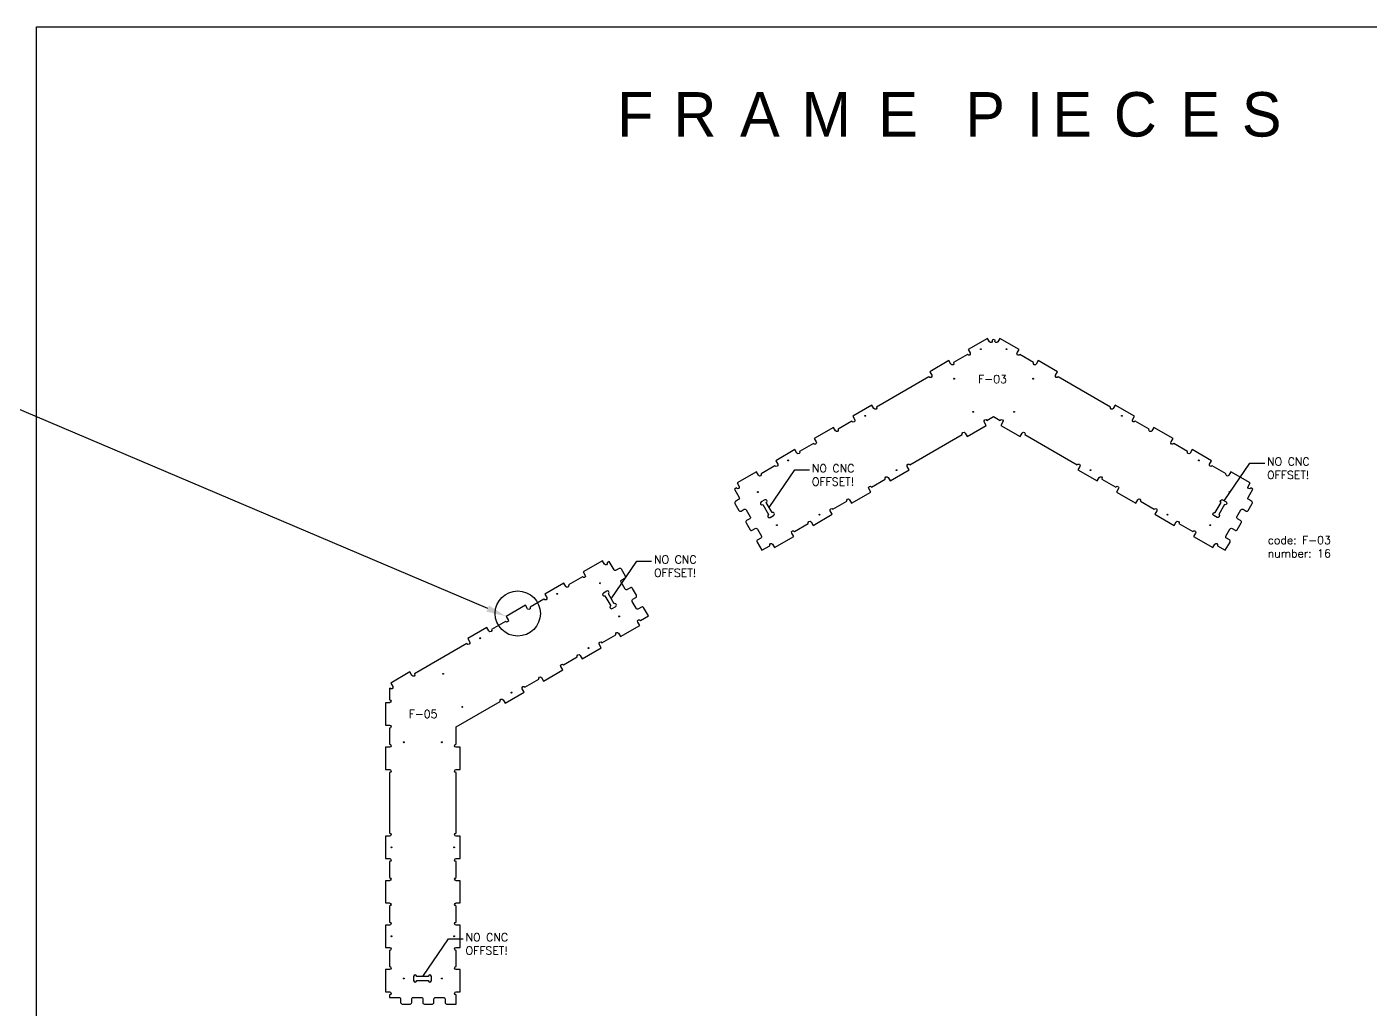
# Model space of a CAD drawing. Header units: millimetres. Extents: x -2063935 to 28085, y -14264 to 11271.
# Drawn here: x -16745 to -10702, y 4695 to 9112 of the extents above; entities that cross this region are included whole.
import ezdxf
from ezdxf import colors
from ezdxf.entities.mleader import LeaderData, LeaderLine
from ezdxf.math import Vec2, Vec3

# ---------------------------------------------------------------- set-up
doc = ezdxf.new("R2010")
doc.units = ezdxf.units.MM
for name, color, linetype in [('ATTENTION', 30, 'Continuous'), ('codes', 1, 'Continuous'), ('collection', 9, 'Continuous'), ('dimensions', 4, 'Continuous'), ('drill holes d4mm x 50mm screws', 3, 'Continuous'), ('text', 4, 'Continuous')]:
    doc.layers.add(name, color=color, linetype=linetype)
doc.styles.get("Standard").update_dxf_attribs({"font": 'romans.shx'})

# ---------------------------------------------------------------- blocks, each defined once
blk = doc.blocks.new('NO_CNC-OFFSET')
at = {"layer": 'dimensions'}
blk.add_lwpolyline([(0, 0), (115.3, 169.6), (181.6, 169.6)], dxfattribs=at)
at = {"layer": 'dimensions', "insert": (192.4, 194.8), "char_height": 36, "attachment_point": 1}
blk.add_mtext_dynamic_manual_height_columns('NO CNC \\POFFSET!', width=972.986, gutter_width=1, heights=[0], dxfattribs=at)

msp = doc.modelspace()

# ---------------------------------------------------------------- linework, layer by layer
at = {"color": 2}
for points in [[(-11588.29017, 7261.43161), (-11674.89271, 7311.43161), (-11683.89271, 7295.84315, -1), (-11696.01707, 7302.84315), (-11758.3709, 7338.84315, -1), (-11770.49525, 7345.84315), (-11761.49525, 7361.43161), (-11848.0978, 7411.43161), (-11857.0978, 7395.84315, -1), (-11869.22215, 7402.84315), (-12104.78106, 7538.84315, -1), (-12116.90542, 7545.84315), (-12107.90542, 7561.43161), (-12194.50796, 7611.43161), (-12203.50796, 7595.84315, -1), (-12215.63231, 7602.84315), (-12277.98614, 7638.84315, -1), (-12290.1105, 7645.84315), (-12281.1105, 7661.43161), (-12367.71304, 7711.43161), (-12376.71304, 7695.84315, -1), (-12388.83739, 7702.84315), (-12395.61414, 7706.75571), (-12402.39088, 7702.84315, -1), (-12414.51523, 7695.84315), (-12423.51523, 7711.43161), (-12510.11777, 7661.43161), (-12501.11777, 7645.84315, -1), (-12513.24213, 7638.84315), (-12575.59596, 7602.84315, -1), (-12587.72031, 7595.84315), (-12596.72031, 7611.43161), (-12683.32285, 7561.43161), (-12674.32285, 7545.84315, -1), (-12686.44721, 7538.84315), (-12922.00612, 7402.84315, -1), (-12934.13048, 7395.84315), (-12943.13048, 7411.43161), (-13029.73302, 7361.43161), (-13020.73302, 7345.84315, -1), (-13032.85737, 7338.84315), (-13095.2112, 7302.84315, -1), (-13107.33556, 7295.84315), (-13116.33556, 7311.43161), (-13202.9381, 7261.43161), (-13193.9381, 7245.84315, -1), (-13206.06245, 7238.84315), (-13268.41628, 7202.84315, -1), (-13280.54064, 7195.84315), (-13289.54064, 7211.43161), (-13376.14318, 7161.43161), (-13367.14318, 7145.84315, -1), (-13379.26753, 7138.84315), (-13441.62136, 7102.84315, -1), (-13453.74572, 7095.84315), (-13462.74572, 7111.43161), (-13549.34826, 7061.43161), (-13540.34826, 7045.84315, -1), (-13552.47261, 7038.84315), (-13561.99889, 7033.34315), (-13540.49889, 6996.10406, -0.4142135624), (-13543.06107, 6986.54188), (-13556.91748, 6978.54188, 0.4142135624), (-13559.47966, 6968.97971), (-13541.47966, 6937.80279, 0.4142135624), (-13531.91748, 6935.24061), (-13518.06107, 6943.24061, -0.4142135624), (-13508.49889, 6940.67844), (-13490.49889, 6909.50152, -0.4142135624), (-13493.06107, 6899.93934), (-13506.91748, 6891.93934, 0.4142135624), (-13509.47966, 6882.37717), (-13491.47966, 6851.20025, 0.4142135624), (-13481.91748, 6848.63807), (-13468.06107, 6856.63807, -0.4142135624), (-13458.49889, 6854.0759), (-13440.49889, 6822.89898, -0.4142135624), (-13443.06107, 6813.3368), (-13456.91748, 6805.3368, 0.4142135624), (-13459.47966, 6795.77462), (-13437.97966, 6758.53553), (-13402.47261, 6779.03553, -1), (-13390.34826, 6786.03553), (-13381.34826, 6770.44708), (-13294.74572, 6820.44708), (-13303.74572, 6836.03553, -1), (-13291.62136, 6843.03553), (-13229.26753, 6879.03553, -1), (-13217.14318, 6886.03553), (-13208.14318, 6870.44708), (-13121.54064, 6920.44708), (-13130.54064, 6936.03553, -1), (-13118.41628, 6943.03553), (-13056.06245, 6979.03553, -1), (-13043.9381, 6986.03553), (-13034.9381, 6970.44708), (-12948.33556, 7020.44708), (-12957.33556, 7036.03553, -1), (-12945.2112, 7043.03553), (-12882.85737, 7079.03553, -1), (-12870.73302, 7086.03553), (-12861.73302, 7070.44708), (-12775.13048, 7120.44708), (-12784.13048, 7136.03553, -1), (-12772.00612, 7143.03553), (-12536.44721, 7279.03553, -1), (-12524.32285, 7286.03553), (-12515.32285, 7270.44708), (-12428.72031, 7320.44708), (-12437.72031, 7336.03553, -1), (-12425.59596, 7343.03553), (-12395.61414, 7360.34555), (-12365.63231, 7343.03553, -1), (-12353.50796, 7336.03553), (-12362.50796, 7320.44708), (-12275.90542, 7270.44708), (-12266.90542, 7286.03553, -1), (-12254.78106, 7279.03553), (-12019.22215, 7143.03553, -1), (-12007.0978, 7136.03553), (-12016.0978, 7120.44708), (-11929.49525, 7070.44708), (-11920.49525, 7086.03553, -1), (-11908.3709, 7079.03553), (-11846.01707, 7043.03553, -1), (-11833.89271, 7036.03553), (-11842.89271, 7020.44708), (-11756.29017, 6970.44708), (-11747.29017, 6986.03553, -1), (-11735.16582, 6979.03553), (-11672.81199, 6943.03553, -1), (-11660.68763, 6936.03553), (-11669.68763, 6920.44708), (-11583.08509, 6870.44708), (-11574.08509, 6886.03553, -1), (-11561.96074, 6879.03553), (-11499.60691, 6843.03553, -1), (-11487.48255, 6836.03553), (-11496.48255, 6820.44708), (-11409.88001, 6770.44708), (-11400.88001, 6786.03553, -1), (-11388.75566, 6779.03553), (-11353.24862, 6758.53553), (-11331.74862, 6795.77462, 0.4142135624), (-11334.31079, 6805.3368), (-11348.1672, 6813.3368, -0.4142135624), (-11350.72938, 6822.89898), (-11332.72938, 6854.0759, -0.4142135624), (-11323.1672, 6856.63807), (-11309.31079, 6848.63807, 0.4142135624), (-11299.74862, 6851.20025), (-11281.74862, 6882.37717, 0.4142135624), (-11284.31079, 6891.93934), (-11298.1672, 6899.93934, -0.4142135624), (-11300.72938, 6909.50152), (-11282.72938, 6940.67844, -0.4142135624), (-11273.1672, 6943.24061), (-11259.31079, 6935.24061, 0.4142135624), (-11249.74862, 6937.80279), (-11231.74862, 6968.97971, 0.4142135624), (-11234.31079, 6978.54188), (-11248.1672, 6986.54188, -0.4142135624), (-11250.72938, 6996.10406), (-11229.22938, 7033.34315), (-11238.75566, 7038.84315, -1), (-11250.88001, 7045.84315), (-11241.88001, 7061.43161), (-11328.48255, 7111.43161), (-11337.48255, 7095.84315, -1), (-11349.60691, 7102.84315), (-11411.96074, 7138.84315, -1), (-11424.08509, 7145.84315), (-11415.08509, 7161.43161), (-11501.68763, 7211.43161), (-11510.68763, 7195.84315, -1), (-11522.81199, 7202.84315), (-11585.16582, 7238.84315, -1), (-11597.29017, 7245.84315), (-11588.29017, 7261.43161)], [(-15131.61414, 5172.92029), (-15113.61414, 5172.92029, -1), (-15113.61414, 5158.92029), (-15113.61414, 5086.92029, -1), (-15113.61414, 5072.92029), (-15131.61414, 5072.92029), (-15131.61414, 4972.92029), (-15113.61414, 4972.92029, -1), (-15113.61414, 4958.92029), (-15113.61414, 4886.92029, -1), (-15113.61414, 4872.92029), (-15131.61414, 4872.92029), (-15131.61414, 4772.92029), (-15113.61414, 4772.92029, -1), (-15113.61414, 4758.92029), (-15113.61414, 4747.92029), (-15070.61414, 4747.92029, -0.4142135624), (-15063.61414, 4740.92029), (-15063.61414, 4724.92029, 0.4142135624), (-15056.61414, 4717.92029), (-15020.61414, 4717.92029, 0.4142135624), (-15013.61414, 4724.92029), (-15013.61414, 4740.92029, -0.4142135624), (-15006.61414, 4747.92029), (-14970.61414, 4747.92029, -0.4142135624), (-14963.61414, 4740.92029), (-14963.61414, 4724.92029, 0.4142135624), (-14956.61414, 4717.92029), (-14920.61414, 4717.92029, 0.4142135624), (-14913.61414, 4724.92029), (-14913.61414, 4740.92029, -0.4142135624), (-14906.61414, 4747.92029), (-14870.61414, 4747.92029, -0.4142135624), (-14863.61414, 4740.92029), (-14863.61414, 4724.92029, 0.4142135624), (-14856.61414, 4717.92029), (-14813.61414, 4717.92029), (-14813.61414, 4758.92029, -1), (-14813.61414, 4772.92029), (-14795.61414, 4772.92029), (-14795.61414, 4872.92029), (-14813.61414, 4872.92029, -1), (-14813.61414, 4886.92029), (-14813.61414, 4958.92029, -1), (-14813.61414, 4972.92029), (-14795.61414, 4972.92029), (-14795.61414, 5072.92029), (-14813.61414, 5072.92029, -1), (-14813.61414, 5086.92029), (-14813.61414, 5158.92029, -1), (-14813.61414, 5172.92029), (-14795.61414, 5172.92029), (-14795.61414, 5272.92029), (-14813.61414, 5272.92029, -1), (-14813.61414, 5286.92029), (-14813.61414, 5358.92029, -1), (-14813.61414, 5372.92029), (-14795.61414, 5372.92029), (-14795.61414, 5472.92029), (-14813.61414, 5472.92029, -1), (-14813.61414, 5486.92029), (-14813.61414, 5758.92029, -1), (-14813.61414, 5772.92029), (-14795.61414, 5772.92029), (-14795.61414, 5872.92029), (-14813.61414, 5872.92029, -1), (-14813.61414, 5886.92029), (-14813.61414, 5964.3126), (-14614.90818, 6079.03553, -1), (-14602.78382, 6086.03553), (-14593.78382, 6070.44708), (-14507.18128, 6120.44708), (-14516.18128, 6136.03553, -1), (-14504.05693, 6143.03553), (-14441.7031, 6179.03553, -1), (-14429.57874, 6186.03553), (-14420.57874, 6170.44708), (-14333.9762, 6220.44708), (-14342.9762, 6236.03553, -1), (-14330.85185, 6243.03553), (-14268.49802, 6279.03553, -1), (-14256.37366, 6286.03553), (-14247.37366, 6270.44708), (-14160.77112, 6320.44708), (-14169.77112, 6336.03553, -1), (-14157.64677, 6343.03553), (-14095.29294, 6379.03553, -1), (-14083.16858, 6386.03553), (-14074.16858, 6370.44708), (-13987.56604, 6420.44708), (-13996.56604, 6436.03553, -1), (-13984.44168, 6443.03553), (-13948.93464, 6463.53553), (-13970.43464, 6500.77462, 0.4142135624), (-13979.99682, 6503.3368), (-13993.85323, 6495.3368, -0.4142135624), (-14003.41541, 6497.89898), (-14021.41541, 6529.0759, -0.4142135624), (-14018.85323, 6538.63807), (-14004.99682, 6546.63807, 0.4142135624), (-14002.43464, 6556.20025), (-14020.43464, 6587.37717, 0.4142135624), (-14029.99682, 6589.93934), (-14043.85323, 6581.93934, -0.4142135624), (-14053.41541, 6584.50152), (-14071.41541, 6615.67844, -0.4142135624), (-14068.85323, 6625.24061), (-14054.99682, 6633.24061, 0.4142135624), (-14052.43464, 6642.80279), (-14070.43464, 6673.97971, 0.4142135624), (-14079.99682, 6676.54188), (-14093.85323, 6668.54188, -0.4142135624), (-14103.41541, 6671.10406), (-14124.91541, 6708.34315), (-14134.44168, 6702.84315, -1), (-14146.56604, 6695.84315), (-14155.56604, 6711.43161), (-14242.16858, 6661.43161), (-14233.16858, 6645.84315, -1), (-14245.29294, 6638.84315), (-14307.64677, 6602.84315, -1), (-14319.77112, 6595.84315), (-14328.77112, 6611.43161), (-14415.37366, 6561.43161), (-14406.37366, 6545.84315, -1), (-14418.49802, 6538.84315), (-14480.85185, 6502.84315, -1), (-14492.9762, 6495.84315), (-14501.9762, 6511.43161), (-14588.57874, 6461.43161), (-14579.57874, 6445.84315, -1), (-14591.7031, 6438.84315), (-14654.05693, 6402.84315, -1), (-14666.18128, 6395.84315), (-14675.18128, 6411.43161), (-14761.78382, 6361.43161), (-14752.78382, 6345.84315, -1), (-14764.90818, 6338.84315), (-15000.46709, 6202.84315, -1), (-15012.59144, 6195.84315), (-15021.59144, 6211.43161), (-15108.19398, 6161.43161), (-15099.19398, 6145.84315, -1), (-15111.31834, 6138.84315), (-15113.61414, 6137.51768), (-15113.61414, 6086.92029, -1), (-15113.61414, 6072.92029), (-15131.61414, 6072.92029), (-15131.61414, 5972.92029), (-15113.61414, 5972.92029, -1), (-15113.61414, 5958.92029), (-15113.61414, 5886.92029, -1), (-15113.61414, 5872.92029), (-15131.61414, 5872.92029), (-15131.61414, 5772.92029), (-15113.61414, 5772.92029, -1), (-15113.61414, 5758.92029), (-15113.61414, 5486.92029, -1), (-15113.61414, 5472.92029), (-15131.61414, 5472.92029), (-15131.61414, 5372.92029), (-15113.61414, 5372.92029, -1), (-15113.61414, 5358.92029), (-15113.61414, 5286.92029, -1), (-15113.61414, 5272.92029), (-15131.61414, 5272.92029), (-15131.61414, 5172.92029)]]:
    msp.add_lwpolyline(points, format="xyb", dxfattribs=at)
for points in [[(-13425.5925, 6985.08036), (-13441.18096, 6976.08036, 1), (-13434.18096, 6963.956), (-13408.18096, 6918.92268, 1), (-13401.18096, 6906.79833), (-13385.5925, 6915.79833, 1), (-13392.5925, 6927.92268), (-13418.5925, 6972.956, 1)], [(-11365.63577, 6985.08036), (-11350.04731, 6976.08036, -1), (-11357.04731, 6963.956), (-11383.04731, 6918.92268, -1), (-11390.04731, 6906.79833), (-11405.63577, 6915.79833, -1), (-11398.63577, 6927.92268), (-11372.63577, 6972.956, -1)], [(-14135.73334, 6575.08036), (-14151.32179, 6566.08036, 1), (-14144.32179, 6553.956), (-14118.32179, 6508.92268, 1), (-14111.32179, 6496.79833), (-14095.73334, 6505.79833, 1), (-14102.73334, 6517.92268), (-14128.73334, 6562.956, 1)], [(-15005.04266, 4841.92029), (-15005.04266, 4823.92029, 1), (-14991.04266, 4823.92029), (-14939.04266, 4823.92029, 1), (-14925.04266, 4823.92029), (-14925.04266, 4841.92029, 1), (-14939.04266, 4841.92029), (-14991.04266, 4841.92029, 1)]]:
    msp.add_lwpolyline(points, format="xyb", close=True, dxfattribs=at)
at = {"layer": 'ATTENTION'}
msp.add_circle((-14536.49432, 6474.27191), 101.59471, dxfattribs=at)
at = {"layer": 'collection'}
msp.add_lwpolyline([(-16702.05284, 9112.35779), (-9763.50431, 9112.35779), (-9763.50431, 906.12007), (-16702.05284, 906.12007)], close=True, dxfattribs=at)
at = {"layer": 'drill holes d4mm x 50mm screws'}
for centre in [(-12453.3165, 7663.04893), (-12337.91177, 7663.04893), (-12573.36984, 7530.22746), (-12217.85843, 7530.22746), (-12487.36984, 7381.27109), (-12303.85843, 7381.27109), (-12972.93175, 7363.04893), (-11818.29653, 7363.04893), (-13319.34191, 7163.04893), (-11471.88636, 7163.04893), (-12831.93175, 7118.82976), (-11959.29653, 7118.82976), (-13456.38673, 7020.41753), (-11334.84154, 7020.41753), (-13178.34191, 6918.82976), (-11612.88636, 6918.82976), (-13370.38673, 6871.46116), (-11420.84154, 6871.46116), (-14166.52756, 6610.41753), (-14358.57239, 6563.04893), (-14080.52756, 6461.46116), (-14704.98255, 6363.04893), (-14217.57239, 6318.82976), (-14871.85834, 6203.19451), (-14563.98255, 6118.82976), (-14785.85834, 6054.23814), (-15049.61404, 5895.3126), (-14877.61404, 5895.3126), (-15104.61414, 5422.92029), (-14822.61414, 5422.92029), (-15104.61414, 5022.92029), (-14822.61414, 5022.92029), (-15049.61414, 4832.92029), (-14877.61414, 4832.92029)]:
    msp.add_circle(centre, 2, dxfattribs=at)

# ---------------------------------------------------------------- block references
for p in [(-13405.5925, 6950.43934), (-11357.84154, 6980.58036), (-14115.73334, 6540.43934), (-14963.61414, 4841.92029)]:
    msp.add_blockref('NO_CNC-OFFSET', p)

# ---------------------------------------------------------------- texts
at = {"layer": 'codes', "char_height": 36, "attachment_point": 4}
for s, heights, insert in [('\\pi0.51558;F-03', [0], (-12465.94449, 7528.50932)), ('F-05', [36], (-15027.36765, 6022.4687))]:
    msp.add_mtext_dynamic_manual_height_columns(s, width=133.0311663, gutter_width=1, heights=heights, dxfattribs=dict(at, insert=insert))
at = {"layer": 'collection', "insert": (-14335.95505, 8819.09515), "char_height": 200, "attachment_point": 1}
msp.add_mtext_dynamic_manual_height_columns('\\pi246.93;{\\fFranklin Gothic Medium|b0|i0|c0|p34;\\T1.55;FRAME PIECES}', width=3239.9440165, gutter_width=1, heights=[0], dxfattribs=at)
at = {"layer": 'text', "insert": (-11162.35688, 6822.39268), "char_height": 36, "attachment_point": 1}
msp.add_mtext_dynamic_manual_height_columns('code: F-03{\\C1;\\P}number: 16', width=902.5601066, gutter_width=1, heights=[413.92], dxfattribs=at)

# ---------------------------------------------------------------- leaders
at = {"layer": 'ATTENTION'}
ml = msp.add_multileader_mtext('Standard', dxfattribs=at)
ml.set_content('Add rounded corners!\\PAt least a few millimeters,\\Pmakes it a lot easier to assemble.', color=256)
ml.set_leader_properties()
ml.build(insert=Vec2(0, 0))
ml.multileader.update_dxf_attribs({"text_right_attachment_type": 6, "dogleg_length": 0.36, "arrow_head_size": 90, "scale": 500})
ctx = ml.context
ctx.base_point, ctx.scale, ctx.char_height, ctx.arrow_head_size, ctx.landing_gap_size, ctx.plane_origin = Vec3(-19710.84397, 7534.86816), 500, 90, 90, 45, Vec3(-14599.01753, 6554.34895)
ctx.right_attachment, ctx.text_align_type = 6, 2
notes = []
notes.append((ctx, [(0, (1, 1, 0), (-16967.98682, 7471.86816), (-1, 0), 180, [(0, [(-14588.57874, 6461.43161)], 0, [])])]))
ctx.mtext.insert, ctx.mtext.width, ctx.mtext.alignment, ctx.mtext.flow_direction = Vec3(-17192.98682, 7579.86816), 4093.4838796, 3, 5
for ctx, leaders in notes:
    for number, flags, end, landing, length, lines in leaders:
        leader = LeaderData()
        leader.index, (leader.has_last_leader_line, leader.has_dogleg_vector, leader.attachment_direction) = number, flags
        leader.last_leader_point, leader.dogleg_vector, leader.dogleg_length = Vec3(end), Vec3(landing), length
        for number, points, colour, breaks in lines:
            line = LeaderLine()
            line.index, line.vertices, line.color, line.breaks = number, Vec3.list(points), colors.encode_raw_color(colour), breaks
            leader.lines.append(line)
        ctx.leaders.append(leader)

doc.saveas('drawing.dxf')
